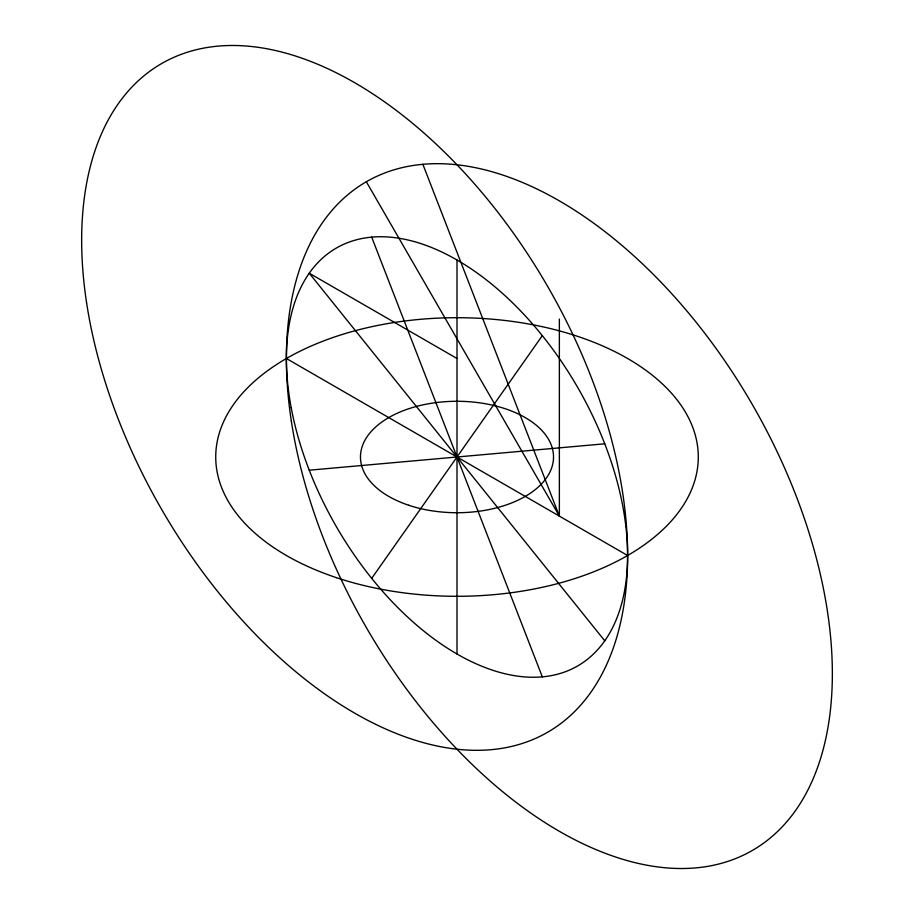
<?xml version="1.0" encoding="UTF-8"?>
<svg xmlns="http://www.w3.org/2000/svg" width="914" height="914" viewBox="0 0 914 914"><rect width="100%" height="100%" fill="white"/><g stroke="black" fill="none" stroke-linecap="round" stroke-linejoin="round"><path stroke-width="1.37" d="M371.69 578.368L542.31 335.632M309.24 470.196L604.76 443.804M457 358.494L309.24 273.195L604.76 640.805M286.39 358.494L627.61 555.506M366.343 181.772L559.368 516.102L559.368 319.089M422.874 164.314L559.368 516.102M371.69 237.137L542.31 676.863M457 259.987L457 654.013M408.741 505.259A96.518 55.72 0 0 0 553.518 457A96.518 55.72 0 0 0 408.741 408.741A96.518 55.72 0 0 0 408.741 505.259M291.2 407.724A241.285 139.305 60 0 0 574.735 667.551A241.285 139.305 60 0 0 505.065 295.725A241.285 139.305 60 0 0 291.2 407.724M336.363 577.637A241.285 139.305 0 0 0 698.285 457A241.285 139.305 0 0 0 336.363 336.363A241.285 139.305 0 0 0 336.363 577.637M86.59 302.797A386.051 222.89 60 0 0 533.399 739.335A386.051 222.89 60 0 0 443.918 151.564A386.051 222.89 60 0 0 86.59 302.797M291.315 421A386.051 222.89 60 0 0 738.135 857.526A386.051 222.89 60 0 0 648.654 269.767A386.051 222.89 60 0 0 291.315 421"/></g></svg>
